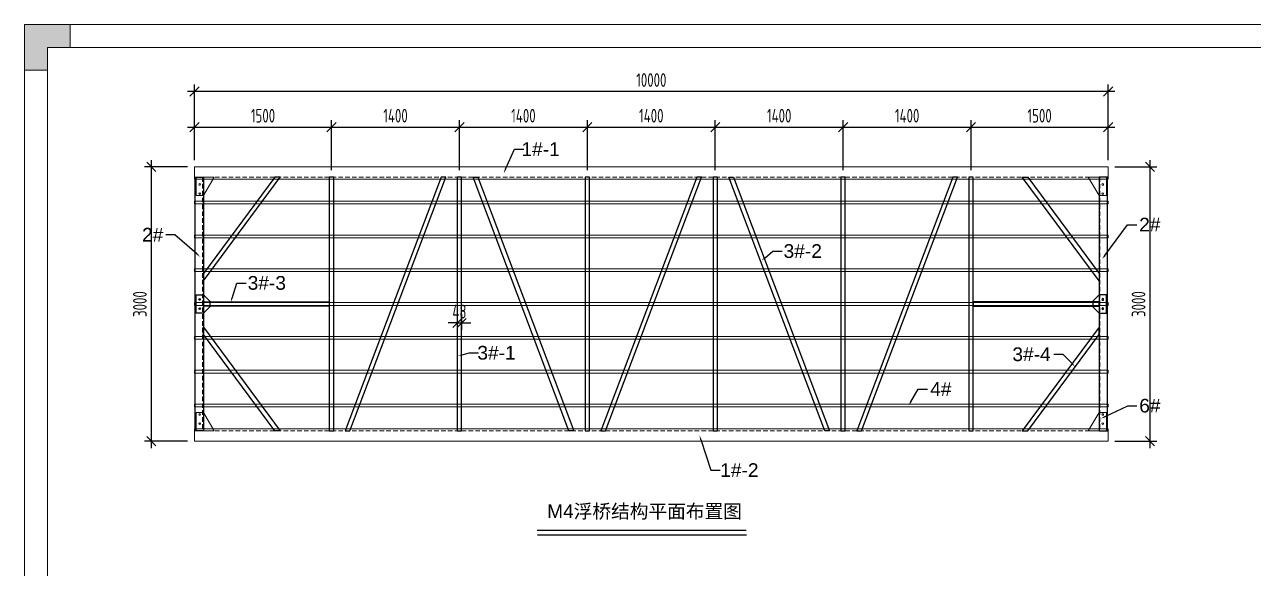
# Model space of a CAD drawing. Header units: millimetres. Extents: x 4 to 2106212, y -117026 to 198097.
# Drawn here: x 2013333 to 2026784, y 184170 to 190117 of the extents above; entities that cross this region are included whole.
import ezdxf
from ezdxf import colors
from ezdxf.entities.mleader import LeaderData, LeaderLine
from ezdxf.math import Vec2, Vec3

# ---------------------------------------------------------------- set-up
doc = ezdxf.new("R2010")
doc.units = ezdxf.units.MM
doc.linetypes.add('DASHED', pattern=[0.75, 0.5, -0.25])
for name, color, linetype in [('00打印图框', 255, 'Continuous'), ('标注', 9, 'Continuous'), ('连接端梁', 130, 'Continuous'), ('铝横梁', 220, 'Continuous')]:
    doc.layers.add(name, color=color, linetype=linetype)
for name, color, linetype, lineweight in [('dim', 6, 'Continuous', 13), ('加强板', 140, 'Continuous', 18), ('图框', 7, 'Continuous', 13), ('铝型材', 7, 'Continuous', 13), ('铝龙骨', 7, 'Continuous', 9)]:
    doc.layers.add(name, color=color, linetype=linetype, lineweight=lineweight)
doc.styles.add('Arial', font='arial.ttf')
doc.styles.add('hztxt', font='ros1.shx', dxfattribs={"width": 0.8, "bigfont": 'hztxt.shx'})
doc.styles.get("Standard").update_dxf_attribs({"font": 'arial.ttf'})
doc.dimstyles.new('DIM-50', dxfattribs={"dimscale": 50, "dimtxt": 3, "dimasz": 2, "dimexe": 1.5, "dimexo": 1.5, "dimgap": 1, "dimtad": 1, "dimdec": 1, "dimdsep": 46, "dimtxsty": 'hztxt', "dimblk": 'OBLIQUE', "dimcen": 0, "dimdle": 1.5, "dimclrd": 9, "dimclre": 9, "dimclrt": 2, "dimadec": 1, "dimazin": 0, "dimtfac": 1, "dimtdec": 1, "dimtix": 1, "dimtmove": 2, "dimatfit": 3, "dimldrblk": 'OBLIQUE', "dimfxl": 15, "dimtolj": 1, "dimtzin": 0, "dimarcsym": 1})

# ---------------------------------------------------------------- blocks, each defined once
blk = doc.blocks.new('GW-TK')
at = {"layer": '图框', "linetype": 'Continuous', "lineweight": 0}
h = blk.add_hatch(color=256, dxfattribs=at)
h.dxf.hatch_style = 1
h.paths.add_polyline_path([(927183.55, 464715.01), (927183.55, 464705.01), (927188.55, 464705.01), (927188.55, 464710.01), (927193.56, 464710.01), (927193.56, 464715.01)])
blk.add_lwpolyline([(927188.55, 464705.01), (927188.55, 464710.01), (927193.56, 464710.01), (927193.56, 464715.01), (927183.55, 464715.01), (927183.55, 464705.01)], close=True, dxfattribs=at)
at = {"layer": '图框'}
for points in [[(927183.55, 464715.01), (927603.55, 464715.01), (927603.55, 464418.01), (927183.55, 464418.01)], [(927188.55, 464710.01), (927598.55, 464710.01), (927598.55, 464423.01), (927188.55, 464423.01)]]:
    blk.add_lwpolyline(points, close=True, dxfattribs=at)
blk = doc.blocks.new('_Oblique')
at = {"color": 0, "linetype": 'ByBlock', "lineweight": -2}
blk.add_line((-0.5, -0.5), (0.5, 0.5), dxfattribs=at)
blk = doc.blocks.new('*D3110')
at = {"layer": 'Defpoints', "color": 0, "transparency": 16777216}
for p in [(2016693, 188996), (2015193, 188561), (2016693, 188449)]:
    blk.add_point(p, dxfattribs=at)
at = {"layer": '标注', "color": 9, "lineweight": -2, "transparency": 16777216}
for p, q in [((2015118, 188996), (2016768, 188996)), ((2015193, 188636), (2015193, 189071)), ((2016693, 188524), (2016693, 189071))]:
    blk.add_line(p, q, dxfattribs=at)
at = {"layer": '标注', "color": 9, "lineweight": -2, "transparency": 16777216, "xscale": 100, "yscale": 100, "zscale": 100, "rotation": 180}
blk.add_blockref('_Oblique', (2015193, 188996), dxfattribs=at)
at = {"layer": '标注', "color": 9, "lineweight": -2, "transparency": 16777216, "xscale": 100, "yscale": 100, "zscale": 100}
blk.add_blockref('_Oblique', (2016693, 188996), dxfattribs=at)
at = {"layer": '标注', "color": 2, "transparency": 16777216, "insert": (2015943, 189121), "char_height": 150, "attachment_point": 5, "style": 'hztxt'}
blk.add_mtext('\\A1;1500', dxfattribs=at)
blk = doc.blocks.new('*D3111')
at = {"layer": 'Defpoints', "color": 0, "transparency": 16777216}
for p in [(2022293, 188996), (2020893, 188449), (2022293, 188449)]:
    blk.add_point(p, dxfattribs=at)
at = {"layer": '标注', "color": 9, "lineweight": -2, "transparency": 16777216}
for p, q in [((2020818, 188996), (2022368, 188996)), ((2020893, 188524), (2020893, 189071)), ((2022293, 188524), (2022293, 189071))]:
    blk.add_line(p, q, dxfattribs=at)
at = {"layer": '标注', "color": 9, "lineweight": -2, "transparency": 16777216, "xscale": 100, "yscale": 100, "zscale": 100, "rotation": 180}
blk.add_blockref('_Oblique', (2020893, 188996), dxfattribs=at)
at = {"layer": '标注', "color": 9, "lineweight": -2, "transparency": 16777216, "xscale": 100, "yscale": 100, "zscale": 100}
blk.add_blockref('_Oblique', (2022293, 188996), dxfattribs=at)
at = {"layer": '标注', "color": 2, "transparency": 16777216, "insert": (2021593, 189121), "char_height": 150, "attachment_point": 5, "style": 'hztxt'}
blk.add_mtext('\\A1;1400', dxfattribs=at)
blk = doc.blocks.new('*D3112')
at = {"layer": 'Defpoints', "color": 0, "transparency": 16777216}
for p in [(2023693, 188996), (2022293, 188449), (2023693, 188449)]:
    blk.add_point(p, dxfattribs=at)
at = {"layer": '标注', "color": 9, "lineweight": -2, "transparency": 16777216}
for p, q in [((2022218, 188996), (2023768, 188996)), ((2022293, 188524), (2022293, 189071)), ((2023693, 188524), (2023693, 189071))]:
    blk.add_line(p, q, dxfattribs=at)
at = {"layer": '标注', "color": 9, "lineweight": -2, "transparency": 16777216, "xscale": 100, "yscale": 100, "zscale": 100, "rotation": 180}
blk.add_blockref('_Oblique', (2022293, 188996), dxfattribs=at)
at = {"layer": '标注', "color": 9, "lineweight": -2, "transparency": 16777216, "xscale": 100, "yscale": 100, "zscale": 100}
blk.add_blockref('_Oblique', (2023693, 188996), dxfattribs=at)
at = {"layer": '标注', "color": 2, "transparency": 16777216, "insert": (2022993, 189121), "char_height": 150, "attachment_point": 5, "style": 'hztxt'}
blk.add_mtext('\\A1;1400', dxfattribs=at)
blk = doc.blocks.new('*D3115')
at = {"layer": 'Defpoints', "color": 0, "transparency": 16777216}
for p in [(2015193, 189386), (2015193, 188561), (2025193, 188561)]:
    blk.add_point(p, dxfattribs=at)
at = {"layer": '标注', "color": 9, "lineweight": -2, "transparency": 16777216}
for p, q in [((2025268, 189386), (2015118, 189386)), ((2015193, 188636), (2015193, 189461)), ((2025193, 188636), (2025193, 189461))]:
    blk.add_line(p, q, dxfattribs=at)
at = {"layer": '标注', "color": 9, "lineweight": -2, "transparency": 16777216, "xscale": 100, "yscale": 100, "zscale": 100, "rotation": 180}
blk.add_blockref('_Oblique', (2015193, 189386), dxfattribs=at)
at = {"layer": '标注', "color": 9, "lineweight": -2, "transparency": 16777216, "xscale": 100, "yscale": 100, "zscale": 100}
blk.add_blockref('_Oblique', (2025193, 189386), dxfattribs=at)
at = {"layer": '标注', "color": 2, "transparency": 16777216, "insert": (2020193, 189511), "char_height": 150, "attachment_point": 5, "style": 'hztxt'}
blk.add_mtext('\\A1;10000', dxfattribs=at)
blk = doc.blocks.new('*D3116')
at = {"layer": 'Defpoints', "color": 0, "transparency": 16777216}
for p in [(2018093, 188996), (2016693, 188449), (2018093, 188449)]:
    blk.add_point(p, dxfattribs=at)
at = {"layer": '标注', "color": 9, "lineweight": -2, "transparency": 16777216}
for p, q in [((2016618, 188996), (2018168, 188996)), ((2016693, 188524), (2016693, 189071)), ((2018093, 188524), (2018093, 189071))]:
    blk.add_line(p, q, dxfattribs=at)
at = {"layer": '标注', "color": 9, "lineweight": -2, "transparency": 16777216, "xscale": 100, "yscale": 100, "zscale": 100, "rotation": 180}
blk.add_blockref('_Oblique', (2016693, 188996), dxfattribs=at)
at = {"layer": '标注', "color": 9, "lineweight": -2, "transparency": 16777216, "xscale": 100, "yscale": 100, "zscale": 100}
blk.add_blockref('_Oblique', (2018093, 188996), dxfattribs=at)
at = {"layer": '标注', "color": 2, "transparency": 16777216, "insert": (2017393, 189121), "char_height": 150, "attachment_point": 5, "style": 'hztxt'}
blk.add_mtext('\\A1;1400', dxfattribs=at)
blk = doc.blocks.new('*D3117')
at = {"layer": 'Defpoints', "color": 0, "transparency": 16777216}
for p in [(2015193, 188561), (2014720, 185561), (2015193, 185561)]:
    blk.add_point(p, dxfattribs=at)
at = {"layer": '标注', "color": 9, "lineweight": -2, "transparency": 16777216}
for p, q in [((2014720, 188636), (2014720, 185486)), ((2015118, 188561), (2014645, 188561)), ((2015118, 185561), (2014645, 185561))]:
    blk.add_line(p, q, dxfattribs=at)
at = {"layer": '标注', "color": 9, "lineweight": -2, "transparency": 16777216, "xscale": 100, "yscale": 100, "zscale": 100}
for p, rotation in [((2014720, 188561), 90), ((2014720, 185561), 270)]:
    blk.add_blockref('_Oblique', p, dxfattribs=dict(at, rotation=rotation))
at = {"layer": '标注', "color": 2, "transparency": 16777216, "insert": (2014595, 187061), "char_height": 150, "attachment_point": 5, "rotation": 90, "style": 'hztxt'}
blk.add_mtext('\\A1;3000', dxfattribs=at)
blk = doc.blocks.new('*D3126')
at = {"layer": 'Defpoints', "color": 0, "transparency": 16777216}
for p in [(2025193, 188561), (2025193, 185561), (2025651, 185561)]:
    blk.add_point(p, dxfattribs=at)
at = {"layer": '标注', "color": 9, "lineweight": -2, "transparency": 16777216}
for p, q in [((2025651, 188636), (2025651, 185486)), ((2025268, 188561), (2025726, 188561)), ((2025268, 185561), (2025726, 185561))]:
    blk.add_line(p, q, dxfattribs=at)
at = {"layer": '标注', "color": 9, "lineweight": -2, "transparency": 16777216, "xscale": 100, "yscale": 100, "zscale": 100}
for p, rotation in [((2025651, 188561), 90), ((2025651, 185561), 270)]:
    blk.add_blockref('_Oblique', p, dxfattribs=dict(at, rotation=rotation))
at = {"layer": '标注', "color": 2, "transparency": 16777216, "insert": (2025526, 187061), "char_height": 150, "attachment_point": 5, "rotation": 90, "style": 'hztxt'}
blk.add_mtext('\\A1;3000', dxfattribs=at)
blk = doc.blocks.new('*D3127')
at = {"layer": 'Defpoints', "color": 0, "transparency": 16777216}
for p in [(2025193, 188996), (2023693, 188449), (2025193, 188561)]:
    blk.add_point(p, dxfattribs=at)
at = {"layer": '标注', "color": 9, "lineweight": -2, "transparency": 16777216}
for p, q in [((2023618, 188996), (2025268, 188996)), ((2023693, 188524), (2023693, 189071)), ((2025193, 188636), (2025193, 189071))]:
    blk.add_line(p, q, dxfattribs=at)
at = {"layer": '标注', "color": 9, "lineweight": -2, "transparency": 16777216, "xscale": 100, "yscale": 100, "zscale": 100, "rotation": 180}
blk.add_blockref('_Oblique', (2023693, 188996), dxfattribs=at)
at = {"layer": '标注', "color": 9, "lineweight": -2, "transparency": 16777216, "xscale": 100, "yscale": 100, "zscale": 100}
blk.add_blockref('_Oblique', (2025193, 188996), dxfattribs=at)
at = {"layer": '标注', "color": 2, "transparency": 16777216, "insert": (2024443, 189121), "char_height": 150, "attachment_point": 5, "style": 'hztxt'}
blk.add_mtext('\\A1;1500', dxfattribs=at)
blk = doc.blocks.new('A$C0D8A069B')
blk.add_lwpolyline([(80, -100), (0, -100), (0, 100), (80, 100), (150, 30), (150, -30), (80, -100)])
for centre in [(40, 50), (40, -50)]:
    blk.add_circle(centre, 9)
blk = doc.blocks.new('连接加强板')
at = {"layer": '加强板'}
blk.add_lwpolyline([(-194915, -559), (-194915, -359), (-195115, -479), (-195115, -559)], close=True, dxfattribs=at)
for centre in [(-195095, -519), (-194995, -519)]:
    blk.add_circle(centre, 9, dxfattribs=at)
blk = doc.blocks.new('*U3076')
at = {"rotation": 90.00000000000001}
blk.add_blockref('连接加强板', (-459, 195015), dxfattribs=at)
blk = doc.blocks.new('*U3077')
at = {"color": 0, "linetype": 'ByBlock', "lineweight": -2, "transparency": 16777216}
blk.add_blockref('*U3076', (0, 0), dxfattribs=at)
blk = doc.blocks.new('*U3078')
at = {"rotation": 90.00000000000001}
blk.add_blockref('连接加强板', (-459, 195015), dxfattribs=at)
blk = doc.blocks.new('*U3079')
at = {"color": 0, "linetype": 'ByBlock', "lineweight": -2, "transparency": 16777216}
blk.add_blockref('*U3078', (0, 0), dxfattribs=at)
blk = doc.blocks.new('*U3068')
at = {"rotation": 90.00000000000001}
blk.add_blockref('连接加强板', (-459, 195015), dxfattribs=at)
blk = doc.blocks.new('*U3069')
at = {"color": 0, "linetype": 'ByBlock', "lineweight": -2, "transparency": 16777216}
blk.add_blockref('*U3068', (0, 0), dxfattribs=at)
blk = doc.blocks.new('*U3070')
at = {"rotation": 90.00000000000001}
blk.add_blockref('连接加强板', (-459, 195015), dxfattribs=at)
blk = doc.blocks.new('*U3071')
at = {"color": 0, "linetype": 'ByBlock', "lineweight": -2, "transparency": 16777216}
blk.add_blockref('*U3070', (0, 0), dxfattribs=at)
blk = doc.blocks.new('*D3088')
at = {"layer": 'Defpoints', "color": 0, "transparency": 16777216}
for p in [(2020893, 188996), (2019493, 188449), (2020893, 188449)]:
    blk.add_point(p, dxfattribs=at)
at = {"layer": '标注', "color": 9, "lineweight": -2, "transparency": 16777216}
for p, q in [((2019418, 188996), (2020968, 188996)), ((2019493, 188524), (2019493, 189071)), ((2020893, 188524), (2020893, 189071))]:
    blk.add_line(p, q, dxfattribs=at)
at = {"layer": '标注', "color": 9, "lineweight": -2, "transparency": 16777216, "xscale": 100, "yscale": 100, "zscale": 100, "rotation": 180}
blk.add_blockref('_Oblique', (2019493, 188996), dxfattribs=at)
at = {"layer": '标注', "color": 9, "lineweight": -2, "transparency": 16777216, "xscale": 100, "yscale": 100, "zscale": 100}
blk.add_blockref('_Oblique', (2020893, 188996), dxfattribs=at)
at = {"layer": '标注', "color": 2, "transparency": 16777216, "insert": (2020193, 189121), "char_height": 150, "attachment_point": 5, "style": 'hztxt'}
blk.add_mtext('\\A1;1400', dxfattribs=at)
blk = doc.blocks.new('*D3089')
at = {"layer": 'Defpoints', "color": 0, "transparency": 16777216}
for p in [(2019493, 188996), (2018093, 188449), (2019493, 188449)]:
    blk.add_point(p, dxfattribs=at)
at = {"layer": '标注', "color": 9, "lineweight": -2, "transparency": 16777216}
for p, q in [((2018018, 188996), (2019568, 188996)), ((2018093, 188524), (2018093, 189071)), ((2019493, 188524), (2019493, 189071))]:
    blk.add_line(p, q, dxfattribs=at)
at = {"layer": '标注', "color": 9, "lineweight": -2, "transparency": 16777216, "xscale": 100, "yscale": 100, "zscale": 100, "rotation": 180}
blk.add_blockref('_Oblique', (2018093, 188996), dxfattribs=at)
at = {"layer": '标注', "color": 9, "lineweight": -2, "transparency": 16777216, "xscale": 100, "yscale": 100, "zscale": 100}
blk.add_blockref('_Oblique', (2019493, 188996), dxfattribs=at)
at = {"layer": '标注', "color": 2, "transparency": 16777216, "insert": (2018793, 189121), "char_height": 150, "attachment_point": 5, "style": 'hztxt'}
blk.add_mtext('\\A1;1400', dxfattribs=at)
blk = doc.blocks.new('*D3090')
at = {"color": 9, "lineweight": -2, "transparency": 16777216}
for p, q in [((2018069, 186854), (2017969, 186854)), ((2018069, 186945), (2018069, 186779)), ((2018069, 186854), (2018117, 186854)), ((2018117, 186945), (2018117, 186779)), ((2018117, 186854), (2018217, 186854))]:
    blk.add_line(p, q, dxfattribs=at)
at = {"layer": 'Defpoints', "color": 0, "transparency": 16777216}
for p in [(2018069, 187020), (2018117, 187020), (2018117, 186854)]:
    blk.add_point(p, dxfattribs=at)
at = {"color": 9, "lineweight": -2, "transparency": 16777216, "xscale": 100, "yscale": 100, "zscale": 100}
blk.add_blockref('_Oblique', (2018069, 186854), dxfattribs=at)
at = {"color": 9, "lineweight": -2, "transparency": 16777216, "xscale": 100, "yscale": 100, "zscale": 100, "rotation": 180}
blk.add_blockref('_Oblique', (2018117, 186854), dxfattribs=at)
at = {"color": 2, "transparency": 16777216, "insert": (2018093, 186979), "char_height": 150, "attachment_point": 5, "style": 'hztxt'}
blk.add_mtext('\\A1;48', dxfattribs=at)

msp = doc.modelspace()

# ---------------------------------------------------------------- linework, layer by layer
msp.add_line((2021235.7778, 184535.0551), (2018945.8526, 184535.0551))
at = {"const_width": 15}
msp.add_lwpolyline([(2021233.4413, 184585.0378), (2018943.4262, 184585.0378)], dxfattribs=at)
at = {"layer": 'dim', "color": 1, "linetype": 'DASHED', "ltscale": 100}
for p, q in [((2015192.5793, 188449.1969), (2025192.5793, 188449.1969)), ((2015281.0793, 188449.1969), (2015281.0793, 185673.1969)), ((2025104.0793, 188449.1969), (2025104.0793, 185673.1969)), ((2015192.5793, 185673.1969), (2025192.5793, 185673.1969))]:
    msp.add_line(p, q, dxfattribs=at)
at = {"layer": '连接端梁', "color": 200}
for points in [[(2015200.0793, 185673.1969), (2015200.0793, 188449.1969), (2015290.0793, 188449.1969), (2015290.0793, 185673.1969)], [(2025185.0793, 185673.1969), (2025185.0793, 188449.1969), (2025095.0793, 188449.1969), (2025095.0793, 185673.1969)]]:
    msp.add_lwpolyline(points, close=True, dxfattribs=at)
at = {"layer": '铝型材', "color": 3}
for points in [[(2025192.5793, 188561.1969), (2015192.5793, 188561.1969), (2015192.5793, 188426.1969), (2025192.5793, 188426.1969)], [(2025192.5793, 185561.1969), (2015192.5793, 185561.1969), (2015192.5793, 185696.1969), (2025192.5793, 185696.1969)]]:
    msp.add_lwpolyline(points, close=True, dxfattribs=at)
at = {"layer": '铝横梁', "color": 243}
for points in [[(2016072.5446, 188449.1969), (2015290.0793, 187394.8081), (2015290.0793, 187314.2608), (2016132.3175, 188449.1969)], [(2016668.5907, 188449.1969), (2016668.5793, 185673.1969), (2016716.5793, 185673.1969), (2016716.5907, 188449.1969)], [(2016892.9713, 185673.1974), (2017943.6363, 188449.1969), (2017892.3141, 188449.1987), (2016841.6477, 185673.1974)], [(2018068.5907, 188449.1969), (2018068.5793, 185673.1969), (2018116.5793, 185673.1969), (2018116.5907, 188449.1969)], [(2019292.2101, 185673.1974), (2018241.5451, 188449.1969), (2018292.8673, 188449.1987), (2019343.5337, 185673.1974)], [(2019468.5907, 188449.1969), (2019468.5793, 185673.1969), (2019516.5793, 185673.1969), (2019516.5907, 188449.1969)], [(2019692.9485, 185673.1974), (2020743.6135, 188449.1969), (2020692.2913, 188449.1987), (2019641.6249, 185673.1974)], [(2020868.5907, 188449.1969), (2020868.5793, 185673.1969), (2020916.5793, 185673.1969), (2020916.5907, 188449.1969)], [(2022092.2329, 185673.1974), (2021041.5679, 188449.1969), (2021092.8901, 188449.1987), (2022143.5565, 185673.1974)], [(2022268.5907, 188449.1969), (2022268.5793, 185673.1969), (2022316.5793, 185673.1969), (2022316.5907, 188449.1969)], [(2022492.9257, 185673.1974), (2023543.5907, 188449.1969), (2023492.2685, 188449.1987), (2022441.6021, 185673.1974)], [(2023668.5907, 188449.1969), (2023668.5793, 185673.1969), (2023716.5793, 185673.1969), (2023716.5907, 188449.1969)], [(2024312.614, 188449.1969), (2025095.0793, 187394.8081), (2025095.0793, 187314.2608), (2024252.841, 188449.1969)], [(2016668.5849, 187037.193), (2015290.0793, 187037.1928), (2015290.0793, 187085.1928), (2016668.5849, 187085.193)], [(2023716.5851, 187037.1938), (2025095.0793, 187037.1928), (2025095.0793, 187085.1928), (2023716.5851, 187085.1938)], [(2016072.5446, 185673.1969), (2015290.0793, 186727.5856), (2015290.0793, 186808.1329), (2016132.3175, 185673.1969)], [(2024312.614, 185673.1969), (2025095.0793, 186727.5856), (2025095.0793, 186808.1329), (2024252.841, 185673.1969)]]:
    msp.add_lwpolyline(points, close=True, dxfattribs=at)
at = {"layer": '铝龙骨', "color": 0}
for points in [[(2015192.5793, 188156.1969), (2015192.5793, 188186.1969), (2025192.5793, 188186.1969), (2025192.5793, 188156.1969)], [(2015192.5793, 187786.1969), (2015192.5793, 187816.1969), (2025192.5793, 187816.1969), (2025192.5793, 187786.1969)], [(2015192.5793, 187416.1969), (2015192.5793, 187446.1969), (2025192.5793, 187446.1969), (2025192.5793, 187416.1969)], [(2015192.5793, 187046.1969), (2015192.5793, 187076.1969), (2025192.5793, 187076.1969), (2025192.5793, 187046.1969)], [(2015192.5793, 186676.1969), (2015192.5793, 186706.1969), (2025192.5793, 186706.1969), (2025192.5793, 186676.1969)], [(2015192.5793, 186306.1969), (2015192.5793, 186336.1969), (2025192.5793, 186336.1969), (2025192.5793, 186306.1969)], [(2015192.5793, 185936.1969), (2015192.5793, 185966.1969), (2025192.5793, 185966.1969), (2025192.5793, 185936.1969)]]:
    msp.add_lwpolyline(points, close=True, dxfattribs=at)

# ---------------------------------------------------------------- block references
at = {"xscale": 50, "yscale": 50, "zscale": 50}
msp.add_blockref('GW-TK', (-44345844.3452, -23045633.3238), dxfattribs=at)
at = {"color": 7, "xscale": -1}
msp.add_blockref('*U3069', (2015310.0793, 188349.1969), dxfattribs=at)
at = {"color": 7}
msp.add_blockref('*U3077', (2025075.0793, 188349.1969), dxfattribs=at)
msp.add_blockref('A$C0D8A069B', (2015210.0793, 187061.1969))
at = {"xscale": -1}
msp.add_blockref('A$C0D8A069B', (2025175.0793, 187061.1969), dxfattribs=at)
at = {"color": 7, "rotation": 180}
msp.add_blockref('*U3071', (2015310.0793, 185773.1969), dxfattribs=at)
at = {"color": 7, "xscale": -1, "rotation": 180}
msp.add_blockref('*U3079', (2025075.0793, 185773.1969), dxfattribs=at)

# ---------------------------------------------------------------- texts
at = {"layer": '00打印图框', "color": 6, "insert": (2021185.1365, 184869.4828), "char_height": 150, "attachment_point": 3, "style": 'Arial'}
msp.add_mtext_dynamic_manual_height_columns('M4{\\fSimSun|b0|i0|c134|p2;浮桥结构平面布置图}', width=2482.93285, gutter_width=18.75, heights=[0], dxfattribs=at)

# ---------------------------------------------------------------- dimensions: what is measured, and where the dimension line sits
dim = msp.add_linear_dim(base=(2018116.5854, 186853.8951), p1=(2018068.5854, 187020.4764), p2=(2018116.5854, 187020.4762), dimstyle='DIM-50')
dim.commit()
dim.dimension.update_dxf_attribs({"geometry": '*D3090', "text_midpoint": (2018092.5854, 186978.8951)})
at = {"layer": '标注'}
for base, p1, p2, picture, middle in [((2015192.5793, 189386.2269), (2025192.5793, 188561.1969), (2015192.5793, 188561.1969), '*D3115', (2020192.5793, 189511.2269)), ((2016692.5907, 188995.523), (2015192.5793, 188561.1969), (2016692.5907, 188449.1969), '*D3110', (2015942.585, 189120.523)), ((2018092.5907, 188995.523), (2016692.5907, 188449.1969), (2018092.5907, 188449.1969), '*D3116', (2017392.5907, 189120.523)), ((2019492.5907, 188995.523), (2018092.5907, 188449.1969), (2019492.5907, 188449.1969), '*D3089', (2018792.5907, 189120.523)), ((2020892.5907, 188995.523), (2019492.5907, 188449.1969), (2020892.5907, 188449.1969), '*D3088', (2020192.5907, 189120.523)), ((2022292.5907, 188995.523), (2020892.5907, 188449.1969), (2022292.5907, 188449.1969), '*D3111', (2021592.5907, 189120.523)), ((2023692.5907, 188995.523), (2022292.5907, 188449.1969), (2023692.5907, 188449.1969), '*D3112', (2022992.5907, 189120.523)), ((2025192.5793, 188995.523), (2023692.5907, 188449.1969), (2025192.5793, 188561.1969), '*D3127', (2024442.585, 189120.523))]:
    dim = msp.add_linear_dim(base=base, p1=p1, p2=p2, dimstyle='DIM-50', dxfattribs=at)
    dim.commit()
    dim.dimension.update_dxf_attribs({"geometry": picture, "text_midpoint": middle})
dim = msp.add_linear_dim(base=(2014719.9993, 185561.1969), p1=(2015192.5793, 188561.1969), p2=(2015192.5793, 185561.1969), angle=90, dimstyle='DIM-50', dxfattribs=at)
dim.commit()
dim.dimension.update_dxf_attribs({"geometry": '*D3117', "text_midpoint": (2014594.9993, 187061.1969)})
at = {"layer": '标注', "color": 7}
dim = msp.add_linear_dim(base=(2025650.8945, 185561.1969), p1=(2025192.5793, 188561.1969), p2=(2025192.5793, 185561.1969), angle=90, dimstyle='DIM-50', dxfattribs=at)
dim.commit()
dim.dimension.update_dxf_attribs({"geometry": '*D3126', "text_midpoint": (2025525.8945, 187061.1969)})

# ---------------------------------------------------------------- leaders
at = {"layer": '标注', "color": 6, "linetype": 'ByBlock'}
ml = msp.add_multileader_mtext('Standard', dxfattribs=at)
ml.set_content('1#-1', color=6)
ml.set_leader_properties()
ml.build(insert=Vec2(0, 0))
ml.multileader.update_dxf_attribs({"dogleg_length": 100, "arrow_head_size": 50})
ctx = ml.context
ctx.base_point, ctx.char_height, ctx.arrow_head_size, ctx.landing_gap_size, ctx.plane_origin = Vec3(2018796.4261, 188753.4492), 150, 50, 35.8764, Vec3(2017398.2738, 178215.1123)
ctx.text_align_type = 2
notes = []
notes.append((ctx, [(0, (1, 1, 0), (2018696.4261, 188753.4492), (1, 0), 100, [(0, [(2018576.9468, 188490.7893)], 0, [])])]))
ctx.mtext.insert, ctx.mtext.width, ctx.mtext.defined_height, ctx.mtext.alignment, ctx.mtext.flow_direction = Vec3(2019190.4198, 188829.7282), 445.870397, 72.4015, 3, 5
ml = msp.add_multileader_mtext('Standard', dxfattribs=at)
ml.set_content('2#', color=6)
ml.set_leader_properties()
ml.build(insert=Vec2(0, 0))
ml.multileader.update_dxf_attribs({"dogleg_length": 100, "arrow_head_size": 50})
ctx = ml.context
ctx.base_point, ctx.char_height, ctx.arrow_head_size, ctx.landing_gap_size, ctx.plane_origin = Vec3(2025505.9152, 187928.8018), 150, 50, 35.8764, Vec3(2027391.1167, 177227.3759)
ctx.text_align_type = 2
notes.append((ctx, [(0, (1, 1, 0), (2025405.9152, 187928.8018), (1, 0), 100, [(0, [(2025126.4728, 187551.0328)], 0, [])])]))
ctx.mtext.insert, ctx.mtext.width, ctx.mtext.defined_height, ctx.mtext.alignment, ctx.mtext.flow_direction = Vec3(2025766.0753, 188005.0808), 445.870397, 72.4015, 3, 5
ml = msp.add_multileader_mtext('Standard', dxfattribs=at)
ml.set_content('2#', color=6)
ml.set_leader_properties()
ml.build(insert=Vec2(0, 0))
ml.multileader.update_dxf_attribs({"dogleg_length": 100, "arrow_head_size": 50})
ctx = ml.context
ctx.base_point, ctx.char_height, ctx.arrow_head_size, ctx.landing_gap_size, ctx.plane_origin = Vec3(2014583.2068, 187818.1284), 150, 50, 35.8764, Vec3(2016994.0419, 177116.7025)
notes.append((ctx, [(0, (1, 1, 0), (2014979.2434, 187818.1284), (-1, 0), 100, [(0, [(2015255.8855, 187576.711)], 0, [])])]))
ctx.mtext.insert, ctx.mtext.width, ctx.mtext.defined_height, ctx.mtext.flow_direction = Vec3(2014619.0832, 187894.4074), 445.870397, 72.4015, 5
ml = msp.add_multileader_mtext('Standard', dxfattribs=at)
ml.set_content('3#-2', color=6)
ml.set_leader_properties()
ml.build(insert=Vec2(0, 0))
ml.multileader.update_dxf_attribs({"dogleg_length": 100, "arrow_head_size": 50})
ctx = ml.context
ctx.base_point, ctx.char_height, ctx.arrow_head_size, ctx.landing_gap_size, ctx.plane_origin = Vec3(2021624.7753, 187639.2632), 150, 50, 35.8764, Vec3(2020009.9769, 177190.5145)
ctx.text_align_type = 2
notes.append((ctx, [(0, (1, 1, 0), (2021524.7753, 187639.2632), (1, 0), 100, [(0, [(2021399.7473, 187536.4275)], 0, [])])]))
ctx.mtext.insert, ctx.mtext.width, ctx.mtext.defined_height, ctx.mtext.alignment, ctx.mtext.flow_direction = Vec3(2022060.2083, 187715.5934), 445.870397, 72.4015, 3, 5
ml = msp.add_multileader_mtext('Standard', dxfattribs=at)
ml.set_content('3#-3', color=6)
ml.set_leader_properties()
ml.build(insert=Vec2(0, 0))
ml.multileader.update_dxf_attribs({"dogleg_length": 100, "arrow_head_size": 50})
ctx = ml.context
ctx.base_point, ctx.char_height, ctx.arrow_head_size, ctx.landing_gap_size, ctx.plane_origin = Vec3(2015757.5637, 187291.1316), 150, 50, 35.8764, Vec3(2017839.3658, 176736.1405)
ctx.text_align_type = 2
notes.append((ctx, [(0, (1, 1, 0), (2015657.5637, 187291.1316), (1, 0), 100, [(0, [(2015588.2505, 187078.7258)], 0, [])])]))
ctx.mtext.insert, ctx.mtext.width, ctx.mtext.defined_height, ctx.mtext.alignment, ctx.mtext.flow_direction = Vec3(2016194.5315, 187367.4617), 445.870397, 72.4015, 3, 5
ml = msp.add_multileader_mtext('Standard', dxfattribs=at)
ml.set_content('3#-1', color=6)
ml.set_leader_properties()
ml.build(insert=Vec2(0, 0))
ml.multileader.update_dxf_attribs({"dogleg_length": 100, "arrow_head_size": 50})
ctx = ml.context
ctx.base_point, ctx.char_height, ctx.arrow_head_size, ctx.landing_gap_size, ctx.plane_origin = Vec3(2018300.4237, 186527.3777), 150, 50, 35.8764, Vec3(2016885.6252, 176148.0012)
ctx.text_align_type = 2
notes.append((ctx, [(0, (1, 1, 0), (2018200.4237, 186527.3777), (1, 0), 100, [(0, [(2018075.3957, 186493.9141)], 0, [])])]))
ctx.mtext.insert, ctx.mtext.width, ctx.mtext.defined_height, ctx.mtext.alignment, ctx.mtext.flow_direction = Vec3(2018708.4351, 186603.7078), 445.870397, 72.4015, 3, 5
ml = msp.add_multileader_mtext('Standard', dxfattribs=at)
ml.set_content('3#-4', color=6)
ml.set_leader_properties()
ml.build(insert=Vec2(0, 0))
ml.multileader.update_dxf_attribs({"dogleg_length": 100, "arrow_head_size": 50})
ctx = ml.context
ctx.base_point, ctx.char_height, ctx.arrow_head_size, ctx.landing_gap_size, ctx.plane_origin = Vec3(2024128.2723, 186510.6564), 150, 50, 35.8764, Vec3(2026036.3943, 176302.0195)
ctx.text_align_type = 2
notes.append((ctx, [(1, (1, 1, 0), (2024700.5026, 186510.6564), (-1, 0), 100, [(0, [(2024832.6506, 186374.3298)], 0, [])])]))
ctx.mtext.insert, ctx.mtext.width, ctx.mtext.defined_height, ctx.mtext.alignment, ctx.mtext.flow_direction = Vec3(2024564.6262, 186586.9866), 445.870397, 72.4015, 3, 5
ml = msp.add_multileader_mtext('Standard', dxfattribs=at)
ml.set_content('4#', color=6)
ml.set_leader_properties()
ml.build(insert=Vec2(0, 0))
ml.multileader.update_dxf_attribs({"dogleg_length": 100, "arrow_head_size": 50})
ctx = ml.context
ctx.base_point, ctx.char_height, ctx.arrow_head_size, ctx.landing_gap_size, ctx.plane_origin = Vec3(2023215.4202, 186130.8587), 150, 50, 35.8764, Vec3(2022957.1894, 176353.9415)
ctx.text_align_type = 2
notes.append((ctx, [(0, (1, 1, 0), (2023115.4202, 186130.8587), (1, 0), 100, [(0, [(2023008.0938, 185948.141)], 0, [])])]))
ctx.mtext.insert, ctx.mtext.width, ctx.mtext.defined_height, ctx.mtext.alignment, ctx.mtext.flow_direction = Vec3(2023479.0592, 186207.1377), 445.870397, 72.4015, 3, 5
ml = msp.add_multileader_mtext('Standard', dxfattribs=at)
ml.set_content('6#', color=6)
ml.set_leader_properties()
ml.build(insert=Vec2(0, 0))
ml.multileader.update_dxf_attribs({"dogleg_length": 100, "arrow_head_size": 50})
ctx = ml.context
ctx.base_point, ctx.char_height, ctx.arrow_head_size, ctx.landing_gap_size, ctx.plane_origin = Vec3(2025508.5106, 185948.7117), 150, 50, 35.8764, Vec3(2028571.676, 175507.6703)
ctx.text_align_type = 2
notes.append((ctx, [(0, (1, 1, 0), (2025408.5106, 185948.7117), (1, 0), 100, [(0, [(2025113.9773, 185808.3538)], 0, [])])]))
ctx.mtext.insert, ctx.mtext.width, ctx.mtext.defined_height, ctx.mtext.alignment, ctx.mtext.flow_direction = Vec3(2025766.9314, 186024.9906), 445.870397, 72.4015, 3, 5
ml = msp.add_multileader_mtext('Standard', dxfattribs=at)
ml.set_content('1#-2', color=6)
ml.set_leader_properties()
ml.build(insert=Vec2(0, 0))
ml.multileader.update_dxf_attribs({"dogleg_length": 100, "arrow_head_size": 50})
ctx = ml.context
ctx.base_point, ctx.char_height, ctx.arrow_head_size, ctx.landing_gap_size, ctx.plane_origin = Vec3(2020945.0987, 185243.5017), 150, 50, 35.8764, Vec3(2019530.3002, 174542.0758)
ctx.text_align_type = 2
notes.append((ctx, [(0, (1, 1, 0), (2020845.0987, 185243.5017), (1, 0), 100, [(0, [(2020720.0707, 185626.56)], 0, [])])]))
ctx.mtext.insert, ctx.mtext.width, ctx.mtext.defined_height, ctx.mtext.alignment, ctx.mtext.flow_direction = Vec3(2021366.514, 185319.7807), 445.870397, 72.4015, 3, 5
for ctx, leaders in notes:
    for number, flags, end, landing, length, lines in leaders:
        leader = LeaderData()
        leader.index, (leader.has_last_leader_line, leader.has_dogleg_vector, leader.attachment_direction) = number, flags
        leader.last_leader_point, leader.dogleg_vector, leader.dogleg_length = Vec3(end), Vec3(landing), length
        for number, points, colour, breaks in lines:
            line = LeaderLine()
            line.index, line.vertices, line.color, line.breaks = number, Vec3.list(points), colors.encode_raw_color(colour), breaks
            leader.lines.append(line)
        ctx.leaders.append(leader)

doc.saveas('drawing.dxf')
